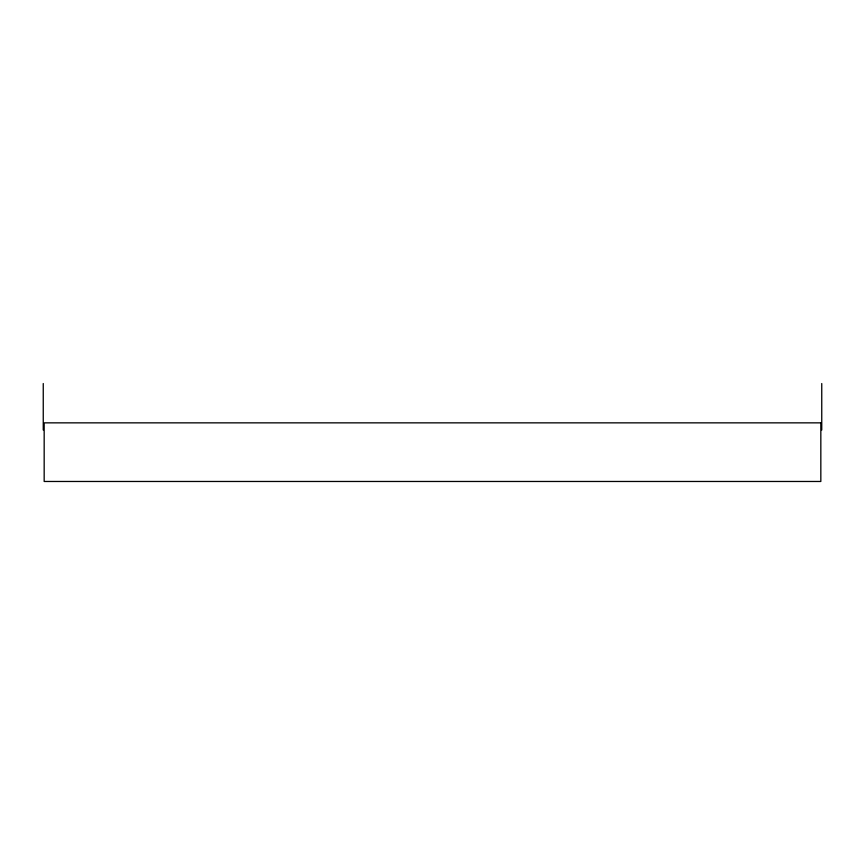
<?xml version="1.0" encoding="UTF-8"?>
<svg xmlns="http://www.w3.org/2000/svg" width="865" height="865" viewBox="0 0 865 865"><rect width="100%" height="100%" fill="white"/><g stroke="black" fill="none" stroke-linecap="round" stroke-linejoin="round"><path stroke-width="1.3" d="M821.75 383.53L821.75 430.046M43.25 383.53L43.25 430.046M820.831 422.855L44.169 422.855L44.169 481.47L820.831 481.47L820.831 422.855"/></g></svg>
